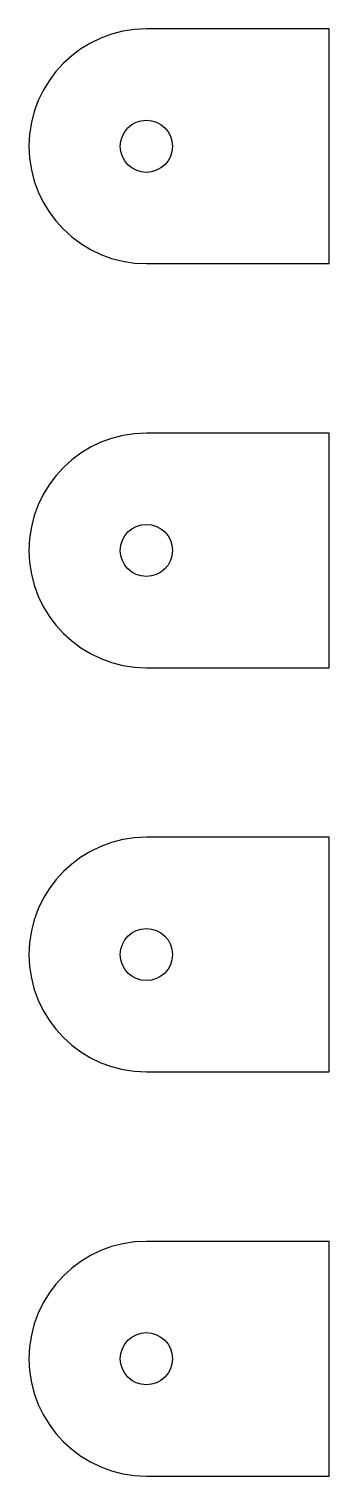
# Model space of a CAD drawing. Header units: metres. Extents: x 245 to 475, y 70 to 1180.
import ezdxf

# ---------------------------------------------------------------- set-up
doc = ezdxf.new("R2010")
doc.units = ezdxf.units.M

msp = doc.modelspace()

# ---------------------------------------------------------------- linework, layer by layer
at = {"layer": 'PARAMETRIX'}
for p, q in [((474.9067, 1180), (334.9067, 1180)), ((474.9067, 1000), (474.9067, 1180)), ((334.9067, 1000), (474.9067, 1000)), ((474.9067, 870), (334.9067, 870)), ((474.9067, 690), (474.9067, 870)), ((334.9067, 690), (474.9067, 690)), ((474.9067, 560), (334.9067, 560)), ((474.9067, 380), (474.9067, 560)), ((334.9067, 380), (474.9067, 380)), ((474.9067, 250), (334.9067, 250)), ((474.9067, 70), (474.9067, 250)), ((334.9067, 70), (474.9067, 70))]:
    msp.add_line(p, q, dxfattribs=at)
for centre in [(334.9067, 1090), (334.9067, 780), (334.9067, 470), (334.9067, 160)]:
    msp.add_circle(centre, 20, dxfattribs=at)
for centre in [(334.9067, 1090), (334.9067, 780), (334.9067, 470), (334.9067, 160)]:
    msp.add_arc(centre, 90, 90, 270, dxfattribs=at)

doc.saveas('drawing.dxf')
